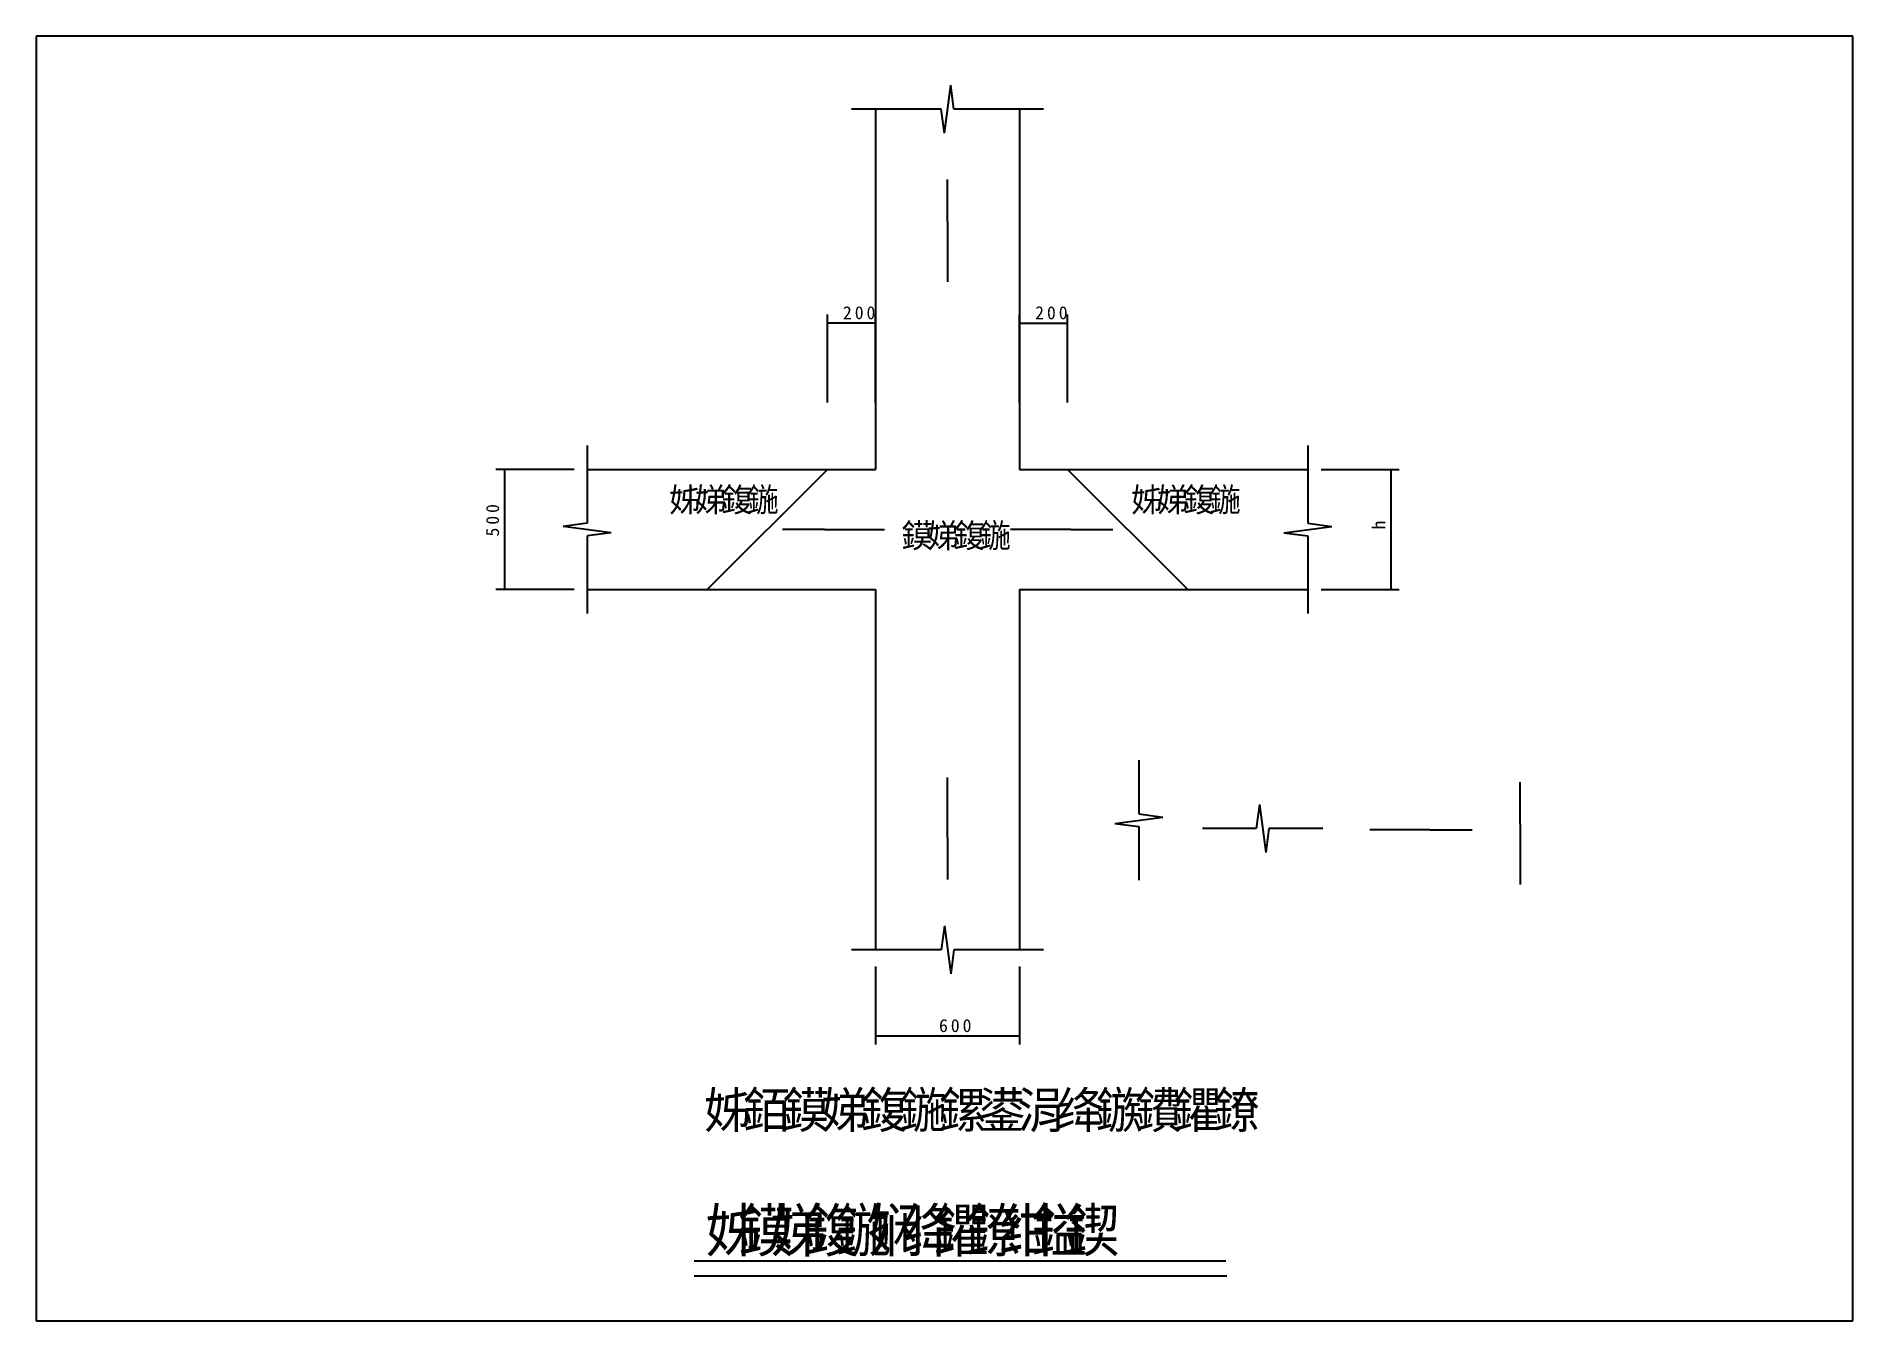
# Model space of a CAD drawing. Header units: metres. Extents: x 0 to 420, y 0 to 297.
import ezdxf

# ---------------------------------------------------------------- set-up
doc = ezdxf.new("R2010")
doc.units = ezdxf.units.M

msp = doc.modelspace()

# ---------------------------------------------------------------- linework, layer by layer
for p, q in [((420, 297), (0, 297)), ((0, 297), (0, 0)), ((420, 0), (420, 297)), ((209.97, 274.61), (211.44, 285.73)), ((212.17, 280.17), (211.44, 285.73)), ((209.24, 280.17), (188.48, 280.17)), ((194.04, 280.17), (194.04, 196.84)), ((209.97, 274.61), (209.24, 280.17)), ((232.93, 280.17), (212.17, 280.17)), ((227.37, 280.17), (227.37, 196.84)), ((210.7, 254.15), (210.7, 263.87)), ((210.7, 254.15), (210.7, 240.26)), ((182.93, 212.32), (182.93, 232.67)), ((194.04, 212.32), (194.04, 232.67)), ((227.37, 212.32), (227.37, 232.67)), ((238.48, 212.32), (238.48, 232.67)), ((194.04, 230.67), (182.93, 230.67)), ((227.37, 230.67), (238.48, 230.67)), ((127.37, 202.39), (127.37, 184.41)), ((294.04, 202.39), (294.04, 184.41)), ((124.34, 196.84), (106.24, 196.84)), ((108.24, 196.84), (108.24, 169.06)), ((127.37, 196.84), (194.04, 196.84)), ((182.93, 196.84), (155.15, 169.06)), ((227.37, 196.84), (294.04, 196.84)), ((238.48, 196.84), (266.26, 169.06)), ((297.07, 196.84), (315.17, 196.84)), ((313.17, 196.84), (313.17, 169.06)), ((127.37, 184.41), (121.82, 183.68)), ((132.93, 182.22), (121.82, 183.68)), ((132.93, 182.22), (127.37, 181.48)), ((127.37, 181.48), (127.37, 163.5)), ((182.23, 182.95), (172.51, 182.95)), ((182.23, 182.95), (196.12, 182.95)), ((239.18, 182.95), (225.29, 182.95)), ((239.18, 182.95), (248.9, 182.95)), ((288.48, 182.22), (299.59, 183.68)), ((288.48, 182.22), (294.04, 181.48)), ((294.04, 184.41), (299.59, 183.68)), ((294.04, 181.48), (294.04, 163.5)), ((124.34, 169.06), (106.24, 169.06)), ((127.37, 169.06), (194.04, 169.06)), ((194.04, 169.06), (194.04, 85.73)), ((227.37, 169.06), (227.37, 85.73)), ((227.37, 169.06), (294.04, 169.06)), ((297.07, 169.06), (315.17, 169.06)), ((254.95, 129.61), (254.95, 117.18)), ((210.7, 111.75), (210.7, 125.63)), ((343.13, 114.78), (343.13, 124.5)), ((282.84, 119.35), (282.1, 113.8)), ((282.84, 119.35), (284.3, 108.24)), ((249.4, 114.99), (260.51, 116.45)), ((249.4, 114.99), (254.95, 114.26)), ((254.95, 117.18), (260.51, 116.45)), ((254.95, 114.26), (254.95, 101.83)), ((282.1, 113.8), (269.68, 113.8)), ((285.03, 113.8), (284.3, 108.24)), ((297.46, 113.8), (285.03, 113.8)), ((322.26, 113.49), (308.37, 113.49)), ((322.26, 113.49), (331.98, 113.49)), ((343.13, 114.78), (343.13, 100.89)), ((210.7, 111.75), (210.7, 102.02)), ((209.97, 91.28), (209.24, 85.73)), ((209.97, 91.28), (211.44, 80.17)), ((209.24, 85.73), (188.48, 85.73)), ((212.17, 85.73), (211.44, 80.17)), ((232.93, 85.73), (212.17, 85.73)), ((194.04, 81.93), (194.04, 63.83)), ((227.37, 81.93), (227.37, 63.83)), ((194.04, 65.83), (227.37, 65.83)), ((152.08, 13.84), (275.03, 13.84)), ((152.08, 10.35), (275.32, 10.35)), ((0, 0), (420, 0))]:
    msp.add_line(p, q)

# ---------------------------------------------------------------- texts
for s, height, p in [('2', 3, (186.52, 231.58)), ('0', 3, (189.25, 231.58)), ('0', 3, (191.97, 231.58)), ('2', 3, (230.96, 231.58)), ('0', 3, (233.69, 231.58)), ('0', 3, (236.42, 231.58)), ('姊', 5.56, (146.32, 187.05)), ('娣', 5.56, (152.36, 187.05)), ('鍑', 5.56, (158.4, 187.05)), ('鍦', 5.56, (164.44, 187.05)), ('姊', 5.56, (253.16, 187.05)), ('娣', 5.56, (259.2, 187.05)), ('鍑', 5.56, (265.24, 187.05)), ('鍦', 5.56, (271.28, 187.05)), ('鏌', 5.56, (200.02, 178.76)), ('娣', 5.56, (206.06, 178.76)), ('鍑', 5.56, (212.09, 178.76)), ('鍦', 5.56, (218.13, 178.76)), ('6', 3, (208.73, 66.74)), ('0', 3, (211.46, 66.74)), ('0', 3, (214.19, 66.74)), ('姊', 8.33, (154.41, 44.53)), ('銆', 8.33, (163.47, 44.53)), ('鏌', 8.33, (172.53, 44.53)), ('娣', 8.33, (181.58, 44.53)), ('鍑', 8.33, (190.64, 44.53)), ('鍦', 8.33, (199.7, 44.53)), ('鏍', 8.33, (208.76, 44.53)), ('鍙', 8.33, (217.82, 44.53)), ('涓', 8.33, (226.87, 44.53)), ('绛', 8.33, (235.93, 44.53)), ('鏃', 8.33, (244.99, 44.53)), ('鐨', 8.33, (254.05, 44.53)), ('鑺', 8.33, (263.11, 44.53)), ('鐐', 8.33, (272.16, 44.53)), ('姊', 9.9, (154.72, 15.92)), ('鏌', 9.9, (162.25, 15.92)), ('娣', 9.9, (169.79, 15.92)), ('鍑', 9.9, (177.33, 15.92)), ('鍦', 9.9, (184.86, 15.92)), ('娴', 9.9, (192.4, 15.92)), ('绛', 9.9, (199.93, 15.92)), ('鑺', 9.9, (207.47, 15.92)), ('鐐', 9.9, (215.01, 15.92)), ('绀', 9.9, (222.54, 15.92)), ('鎰', 9.9, (230.08, 15.92)), ('鍥', 9.9, (237.62, 15.92))]:
    msp.add_text(s, height=height).set_placement(p)
for s, p in [('0', (106.99, 186.79)), ('0', (106.99, 184.07)), ('5', (106.99, 181.34)), ('h', (311.92, 182.96))]:
    msp.add_text(s, height=3, rotation=90).set_placement(p)

doc.saveas('drawing.dxf')
